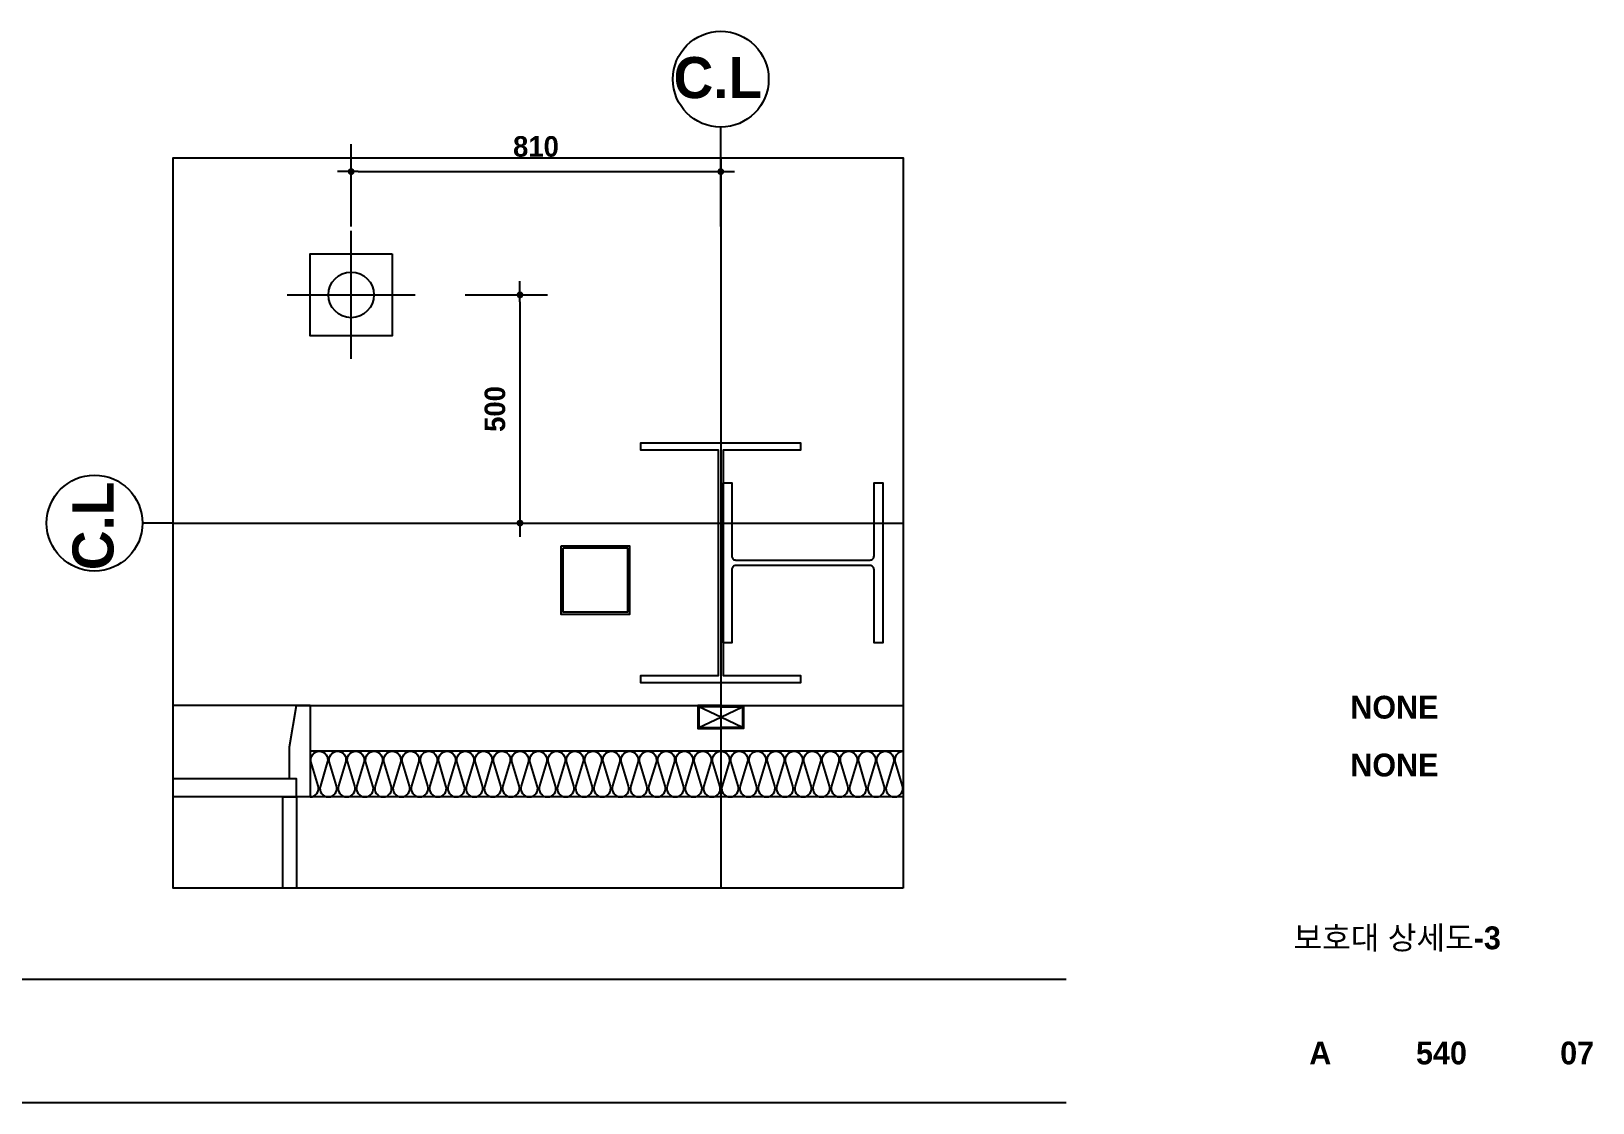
# Model space of a CAD drawing. Extents: x 300 to 49993, y 307 to 8617.
# Drawn here: x 33874 to 37297, y 307 to 2655 of the extents above; entities that cross this region are included whole.
import ezdxf
from ezdxf.enums import TextEntityAlignment as Align

# ---------------------------------------------------------------- set-up
doc = ezdxf.new("R2010")
doc.units = 0
doc.header["$LTSCALE"] = 400
doc.header["$MEASUREMENT"] = 0
doc.header["$PDSIZE"] = -5
doc.linetypes.add('CEN', pattern=[62, 60, -1, 0, -1])
doc.linetypes.add('HID', pattern=[0.5, 0.25, -0.25])
doc.layers.get('Defpoints').update_dxf_attribs({"color": 161, "linetype": 'CONTINUOUS'})
for name, color, linetype in [('$RECOVER_210316183841-0', 7, 'CONTINUOUS'), ('0DOOR', 4, 'CONTINUOUS'), ('0OPEN', 1, 'HID'), ('0STL', 3, 'CONTINUOUS'), ('20210210 - 각파이프', 7, 'CONTINUOUS'), ('A-INSUL', 8, 'CONTINUOUS'), ('AA-BOLLARD', 6, 'CONTINUOUS'), ('AA-STEL-1', 3, 'CONTINUOUS'), ('CEN', 1, 'CEN'), ('COL', 2, 'CONTINUOUS'), ('DIM', 7, 'CONTINUOUS'), ('FIN', 5, 'CONTINUOUS'), ('MAIN', 1, 'CONTINUOUS'), ('OPEN', 1, 'HID'), ('sdim', 4, 'CONTINUOUS'), ('STL', 244, 'CONTINUOUS'), ('SYM', 7, 'CONTINUOUS'), ('판넬', 4, 'CONTINUOUS')]:
    doc.layers.add(name, color=color, linetype=linetype)
doc.layers.add('K', color=161, linetype='CONTINUOUS', plot=False)
doc.styles.add('2020음성 1차', font='나눔고딕Bold.ttf')
doc.dimstyles.new('NDIM(SUB)', dxfattribs={"dimscale": 100, "dimtxt": 1.5, "dimasz": 0.5, "dimexe": 2, "dimexo": 2, "dimgap": 1, "dimtad": 1, "dimdec": 0, "dimdsep": 46, "dimlunit": 6, "dimtxsty": '2020음성 1차', "dimblk1": '_RXDOT', "dimblk2": '_RXDOT', "dimsah": 1, "dimcen": 3, "dimdle": 3, "dimclrd": 7, "dimclre": 7, "dimclrt": 3, "dimadec": 0, "dimazin": 0, "dimtfac": 1, "dimtdec": 0, "dimtix": 1, "dimtmove": 2, "dimatfit": 3, "dimfxl": 1, "dimtolj": 1, "dimtzin": 0, "dimarcsym": 0})

# ---------------------------------------------------------------- blocks, each defined once
blk = doc.blocks.new('_RXDOT')
at = {"layer": '$RECOVER_210316183841-0', "color": 0, "linetype": 'ByBlock'}
blk.add_line((-1, 0), (2, 0), dxfattribs=at)
at = {"layer": '$RECOVER_210316183841-0', "color": 0, "linetype": 'ByBlock', "const_width": 0.5}
blk.add_lwpolyline([(-0.25, 0, 1), (0.25, 0, 1)], format="xyb", close=True, dxfattribs=at)
blk = doc.blocks.new('*D90')
at = {"layer": 'Defpoints', "color": 0}
for p in [(35385.4, 2347.2), (34575.4, 2167.2), (35385.4, 2167.2)]:
    blk.add_point(p, dxfattribs=at)
at = {"layer": 'DIM', "color": 7, "lineweight": -2}
for p, q in [((34575.4, 2227.2), (34575.4, 2407.2)), ((35385.4, 2227.2), (35385.4, 2407.2)), ((34590.4, 2347.2), (35370.4, 2347.2))]:
    blk.add_line(p, q, dxfattribs=at)
at = {"layer": 'DIM', "color": 7, "linetype": 'ByBlock', "lineweight": -2, "xscale": 15, "yscale": 15, "zscale": 15, "rotation": 180}
blk.add_blockref('_RXDOT', (34575.4, 2347.2), dxfattribs=at)
at = {"layer": 'DIM', "color": 7, "linetype": 'ByBlock', "lineweight": -2, "xscale": 15, "yscale": 15, "zscale": 15}
blk.add_blockref('_RXDOT', (35385.4, 2347.2), dxfattribs=at)
at = {"layer": 'DIM', "color": 3, "insert": (34980.4, 2402.1), "char_height": 45, "attachment_point": 5, "style": '2020음성 1차'}
blk.add_mtext('\\A1;810', dxfattribs=at)
blk = doc.blocks.new('*D161')
at = {"layer": 'Defpoints', "color": 0}
for p in [(34765.4, 2077.2), (34765.4, 1577.2), (34945.4, 1577.2)]:
    blk.add_point(p, dxfattribs=at)
at = {"layer": 'DIM', "color": 7, "lineweight": -2}
for p, q in [((34825.4, 2077.2), (35005.4, 2077.2)), ((34945.4, 2062.2), (34945.4, 1592.2)), ((34825.4, 1577.2), (35005.4, 1577.2))]:
    blk.add_line(p, q, dxfattribs=at)
at = {"layer": 'DIM', "color": 7, "linetype": 'ByBlock', "lineweight": -2, "xscale": 15, "yscale": 15, "zscale": 15}
for p, rotation in [((34945.4, 2077.2), 90), ((34945.4, 1577.2), 270)]:
    blk.add_blockref('_RXDOT', p, dxfattribs=dict(at, rotation=rotation))
at = {"layer": 'DIM', "color": 3, "insert": (34890.7, 1827.2), "char_height": 45, "attachment_point": 5, "rotation": 90, "style": '2020음성 1차'}
blk.add_mtext('\\A1;500', dxfattribs=at)
blk = doc.blocks.new('b01')
at = {"layer": 'AA-BOLLARD', "color": 5}
blk.add_lwpolyline([(0, 180), (180, 180), (180, 0), (0, 0), (0, 180)], dxfattribs=at)
at = {"layer": 'AA-BOLLARD'}
blk.add_circle((90, 90), 50, dxfattribs=at)

msp = doc.modelspace()

# ---------------------------------------------------------------- linework, layer by layer
at = {"layer": '0DOOR', "color": 8}
for p, q in [((34485.4, 1177.2), (34185.4, 1177.2)), ((34440.4, 1017.2), (34185.4, 1017.2)), ((34485.4, 977.2), (34185.4, 977.2))]:
    msp.add_line(p, q, dxfattribs=at)
at = {"layer": '0DOOR', "elevation": 0}
msp.add_lwpolyline([(34485.4, 977.2), (34455.4, 977.2), (34455.4, 1017.2), (34440.4, 1017.2), (34440.4, 1087.2), (34455.4, 1177.2), (34485.4, 1177.2)], close=True, dxfattribs=at)
msp.add_lwpolyline([(34425.4, 777.2), (34425.4, 977.2), (34455.4, 977.2), (34455.4, 777.2)], dxfattribs=at)
at = {"layer": '0DOOR', "color": 8, "elevation": 0}
msp.add_lwpolyline([(34455.4, 977.2), (34455.4, 777.2)], dxfattribs=at)
at = {"layer": '0OPEN', "color": 1}
for p, q in [((35385.4, 1152.2), (35433.1, 1174.9)), ((35433.1, 1129.5), (35385.4, 1152.2))]:
    msp.add_line(p, q, dxfattribs=at)
at = {"layer": '0STL', "elevation": 0}
for points in [[(35385.4, 1177.2), (35435.4, 1177.2), (35435.4, 1127.2), (35385.4, 1127.2)], [(35385.4, 1174.9), (35433.1, 1174.9), (35433.1, 1129.5), (35385.4, 1129.5)]]:
    msp.add_lwpolyline(points, dxfattribs=at)
at = {"layer": '20210210 - 각파이프', "color": 3, "linetype": 'ByBlock', "ltscale": 10, "elevation": 0}
for points in [[(35035.4, 1527.2), (35185.4, 1527.2), (35185.4, 1377.2), (35035.4, 1377.2)], [(35039.9, 1522.7), (35180.9, 1522.7), (35180.9, 1381.7), (35039.9, 1381.7)]]:
    msp.add_lwpolyline(points, close=True, dxfattribs=at)
at = {"layer": 'A-INSUL'}
msp.add_lwpolyline([(34485.4, 977.2, 0.509267), (34503.1, 1001.5), (34487.8, 1053, -0.509267), (34505.4, 1077.2, -0.509267), (34523.1, 1053), (34507.8, 1001.5, 0.509267), (34525.4, 977.2, 0.509267), (34543.1, 1001.5), (34527.8, 1053, -0.509267), (34545.5, 1077.2, -0.509267), (34563.1, 1053), (34547.8, 1001.5, 0.509267), (34565.5, 977.2, 0.509267), (34583.1, 1001.5), (34567.8, 1053, -0.509267), (34585.5, 1077.2, -0.509267), (34603.1, 1053), (34587.8, 1001.5, 0.509267), (34605.5, 977.2, 0.509267), (34623.2, 1001.5), (34607.8, 1053, -0.509267), (34625.5, 1077.2, -0.509267), (34643.2, 1053), (34627.8, 1001.5, 0.509267), (34645.5, 977.2, 0.509267), (34663.2, 1001.5), (34647.9, 1053, -0.509267), (34665.5, 1077.2, -0.509267), (34683.2, 1053), (34667.9, 1001.5, 0.509267), (34685.5, 977.2, 0.509267), (34703.2, 1001.5), (34687.9, 1053, -0.509267), (34705.5, 1077.2, -0.509267), (34723.2, 1053), (34707.9, 1001.5, 0.509267), (34725.5, 977.2, 0.509267), (34743.2, 1001.5), (34727.9, 1053, -0.509267), (34745.6, 1077.2, -0.509267), (34763.2, 1053), (34747.9, 1001.5, 0.509267), (34765.6, 977.2, 0.509267), (34783.2, 1001.5), (34767.9, 1053, -0.509267), (34785.6, 1077.2, -0.509267), (34803.2, 1053), (34787.9, 1001.5, 0.509267), (34805.6, 977.2, 0.509267), (34823.3, 1001.5), (34807.9, 1053, -0.509267), (34825.6, 1077.2, -0.509267), (34843.3, 1053), (34827.9, 1001.5, 0.509267), (34845.6, 977.2, 0.509267), (34863.3, 1001.5), (34848, 1053, -0.509267), (34865.6, 1077.2, -0.509267), (34883.3, 1053), (34868, 1001.5, 0.509267), (34885.6, 977.2, 0.509267), (34903.3, 1001.5), (34888, 1053, -0.509267), (34905.6, 1077.2, -0.509267), (34923.3, 1053), (34908, 1001.5, 0.509267), (34925.6, 977.2, 0.509267), (34943.3, 1001.5), (34928, 1053, -0.509267), (34945.7, 1077.2, -0.509267), (34963.3, 1053), (34948, 1001.5, 0.509267), (34965.7, 977.2, 0.509267), (34983.3, 1001.5), (34968, 1053, -0.509267), (34985.7, 1077.2, -0.509267), (35003.3, 1053), (34988, 1001.5, 0.509267), (35005.7, 977.2, 0.509267), (35023.4, 1001.5), (35008, 1053, -0.509267), (35025.7, 1077.2, -0.509267), (35043.4, 1053), (35028, 1001.5, 0.509267), (35045.7, 977.2, 0.509267), (35063.4, 1001.5), (35048.1, 1053, -0.509267), (35065.7, 1077.2, -0.509267), (35083.4, 1053), (35068.1, 1001.5, 0.509267), (35085.7, 977.2, 0.509267), (35103.4, 1001.5), (35088.1, 1053, -0.509267), (35105.7, 1077.2, -0.509267), (35123.4, 1053), (35108.1, 1001.5, 0.509267), (35125.7, 977.2, 0.509267), (35143.4, 1001.5), (35128.1, 1053, -0.509267), (35145.8, 1077.2, -0.509267), (35163.4, 1053), (35148.1, 1001.5, 0.509267), (35165.8, 977.2, 0.509267), (35183.4, 1001.5), (35168.1, 1053, -0.509267), (35185.8, 1077.2, -0.509267), (35203.4, 1053), (35188.1, 1001.5, 0.509267), (35205.8, 977.2, 0.509267), (35223.5, 1001.5), (35208.1, 1053, -0.509267), (35225.8, 1077.2, -0.509267), (35243.5, 1053), (35228.1, 1001.5, 0.509267), (35245.8, 977.2, 0.509267), (35263.5, 1001.5), (35248.2, 1053, -0.509267), (35265.8, 1077.2, -0.509267), (35283.5, 1053), (35268.2, 1001.5, 0.509267), (35285.8, 977.2, 0.509267), (35303.5, 1001.5), (35288.2, 1053, -0.509267), (35305.8, 1077.2, -0.509267), (35323.5, 1053), (35308.2, 1001.5, 0.509267), (35325.8, 977.2, 0.509267), (35343.5, 1001.5), (35328.2, 1053, -0.509267), (35345.9, 1077.2, -0.509267), (35363.5, 1053), (35348.2, 1001.5, 0.509267), (35365.9, 977.2, 0.509267), (35383.5, 1001.5), (35368.2, 1053, -0.509267), (35385.9, 1077.2, -0.509267), (35403.5, 1053), (35388.2, 1001.5, 0.509267), (35405.9, 977.2, 0.509267), (35423.6, 1001.5), (35408.2, 1053, -0.509267), (35425.9, 1077.2, -0.509267), (35443.6, 1053), (35428.2, 1001.5, 0.509267), (35445.9, 977.2, 0.509267), (35463.6, 1001.5), (35448.3, 1053, -0.509267), (35465.9, 1077.2, -0.509267), (35483.6, 1053), (35468.3, 1001.5, 0.509267), (35485.9, 977.2, 0.509267), (35503.6, 1001.5), (35488.3, 1053, -0.509267), (35505.9, 1077.2, -0.509267), (35523.6, 1053), (35508.3, 1001.5, 0.509267), (35525.9, 977.2, 0.509267), (35543.6, 1001.5), (35528.3, 1053, -0.509267), (35546, 1077.2, -0.509267), (35563.6, 1053), (35548.3, 1001.5, 0.509267), (35566, 977.2, 0.509267), (35583.6, 1001.5), (35568.3, 1053, -0.509267), (35586, 1077.2, -0.509267), (35603.6, 1053), (35588.3, 1001.5, 0.509267), (35606, 977.2, 0.509267), (35623.7, 1001.5), (35608.3, 1053, -0.509267), (35626, 1077.2, -0.509267), (35643.7, 1053), (35628.3, 1001.5, 0.509267), (35646, 977.2, 0.509267), (35663.7, 1001.5), (35648.4, 1053, -0.509267), (35666, 1077.2, -0.509267), (35683.7, 1053), (35668.4, 1001.5, 0.509267), (35686, 977.2, 0.509267), (35703.7, 1001.5), (35688.4, 1053, -0.509267), (35706, 1077.2, -0.509267), (35723.7, 1053), (35708.4, 1001.5, 0.509267), (35726, 977.2, 0.509267), (35743.7, 1001.5), (35728.4, 1053, -0.509267), (35746.1, 1077.2, -0.509267), (35763.7, 1053), (35748.4, 1001.5, 0.509267), (35766.1, 977.2, 0.509267), (35783.7, 1001.5), (35768.4, 1053, -0.498108), (35785.4, 1077.2, -0.498108)], format="xyb", dxfattribs=at)
at = {"layer": 'AA-STEL-1', "color": 1}
for p, q in [((34575.4, 1937.2), (34575.4, 2217.2)), ((34435.4, 2077.2), (34715.4, 2077.2))]:
    msp.add_line(p, q, dxfattribs=at)
at = {"layer": 'CEN'}
for p, q in [((35385.4, 2377.2), (35385.4, 777.2)), ((34185.4, 1577.2), (35785.4, 1577.2))]:
    msp.add_line(p, q, dxfattribs=at)
at = {"layer": 'COL', "linetype": 'ByBlock', "ltscale": 10, "elevation": 0}
msp.add_lwpolyline([(35740.4, 1490.2), (35740.4, 1315.2), (35721.4, 1315.2), (35721.4, 1475.2, 0.414214), (35712.4, 1484.2), (35418.4, 1484.2, 0.414214), (35409.4, 1475.2), (35409.4, 1315.2), (35390.4, 1315.2), (35390.4, 1665.2), (35409.4, 1665.2), (35409.4, 1505.2, 0.414214), (35418.4, 1496.2), (35712.4, 1496.2, 0.414214), (35721.4, 1505.2), (35721.4, 1665.2), (35740.4, 1665.2)], format="xyb", close=True, dxfattribs=at)
at = {"layer": 'FIN'}
for q in [(35785.4, 1177.2), (34485.4, 1077.2)]:
    msp.add_line((34485.4, 1177.2), q, dxfattribs=at)
at = {"layer": 'K', "ltscale": 10}
msp.add_lwpolyline([(35785.4, 777.2), (34185.4, 777.2), (34185.4, 2377.2), (35785.4, 2377.2)], close=True, dxfattribs=at)
at = {"layer": 'MAIN', "elevation": 0}
msp.add_lwpolyline([(35385.4, 1753.2), (35560.4, 1753.2), (35560.4, 1737.2), (35390.4, 1737.2), (35390.4, 1243.2), (35560.4, 1243.2), (35560.4, 1227.2), (35210.4, 1227.2), (35210.4, 1243.2), (35380.4, 1243.2), (35380.4, 1737.2), (35210.4, 1737.2), (35210.4, 1753.2)], close=True, dxfattribs=at)
at = {"layer": 'OPEN', "color": 1}
for p, q in [((35385.4, 1152.2), (35337.7, 1174.9)), ((35385.4, 1152.2), (35433.1, 1174.9)), ((35337.7, 1129.5), (35385.4, 1152.2)), ((35433.1, 1129.5), (35385.4, 1152.2))]:
    msp.add_line(p, q, dxfattribs=at)
at = {"layer": 'sdim'}
for points in [[(36142.4, 577.2), (25500, 577.2)], [(36142.4, 307.2), (25500, 307.2)]]:
    msp.add_lwpolyline(points, dxfattribs=at)
at = {"layer": 'STL', "elevation": 0}
for points in [[(35385.4, 1177.2), (35335.4, 1177.2), (35335.4, 1127.2), (35385.4, 1127.2)], [(35385.4, 1174.9), (35337.7, 1174.9), (35337.7, 1129.5), (35385.4, 1129.5)], [(35385.4, 1177.2), (35435.4, 1177.2), (35435.4, 1127.2), (35385.4, 1127.2)], [(35385.4, 1174.9), (35433.1, 1174.9), (35433.1, 1129.5), (35385.4, 1129.5)]]:
    msp.add_lwpolyline(points, dxfattribs=at)
at = {"layer": 'SYM', "elevation": 0}
msp.add_lwpolyline([(35385.4, 2377.2), (35385.4, 2444.7, -1), (35385.4, 2654.7, -1), (35385.4, 2444.7)], format="xyb", dxfattribs=at)
at = {"layer": 'SYM'}
msp.add_lwpolyline([(34185.4, 1577.2), (34117.9, 1577.2, -1), (33907.9, 1577.2, -1), (34117.9, 1577.2)], format="xyb", dxfattribs=at)
at = {"layer": '판넬', "linetype": 'ByBlock', "ltscale": 10}
for p, q in [((34485.4, 1077.2), (34485.4, 977.2)), ((35785.4, 1077.2), (34485.4, 1077.2)), ((35785.4, 977.2), (34485.4, 977.2))]:
    msp.add_line(p, q, dxfattribs=at)

# ---------------------------------------------------------------- block references
at = {"layer": 'AA-BOLLARD', "color": 252, "rotation": 270}
msp.add_blockref('b01', (34485.4, 2167.2), dxfattribs=at)

# ---------------------------------------------------------------- texts
at = {"layer": 'SYM', "color": 1, "style": '2020음성 1차'}
msp.add_text('C.L', height=90, dxfattribs=at).set_placement((35282.1, 2508.2))
msp.add_text('C.L', height=90, rotation=90, dxfattribs=at).set_placement((34054.5, 1474))
at = {"layer": 'SYM', "style": '2020음성 1차'}
for p in [(36861.8, 1173.9), (36861.8, 1047.2)]:
    msp.add_text('NONE', height=50, dxfattribs=at).set_placement(p, align=Align.MIDDLE)
for s, p in [('보호대 상세도-3', (36867.9, 668.6)), ('A', (36699.4, 416.3)), ('540', (36965, 416.3)), ('07', (37262.4, 416.3))]:
    msp.add_text(s, height=50, dxfattribs=at).set_placement(p, align=Align.MIDDLE_CENTER)

# ---------------------------------------------------------------- dimensions: what is measured, and where the dimension line sits
at = {"layer": 'DIM'}
for base, p1, p2, angle, picture, middle in [((35385.4, 2347.2), (34575.4, 2167.2), (35385.4, 2167.2), 0, '*D90', (34980.4, 2402.1)), ((34945.4, 1577.2), (34765.4, 2077.2), (34765.4, 1577.2), 270, '*D161', (34890.7, 1827.2))]:
    dim = msp.add_linear_dim(base=base, p1=p1, p2=p2, angle=angle, dimstyle='NDIM(SUB)', override={"dimscale": 30}, dxfattribs=at)
    dim.commit()
    dim.dimension.update_dxf_attribs({"geometry": picture, "text_midpoint": middle})

doc.saveas('drawing.dxf')
